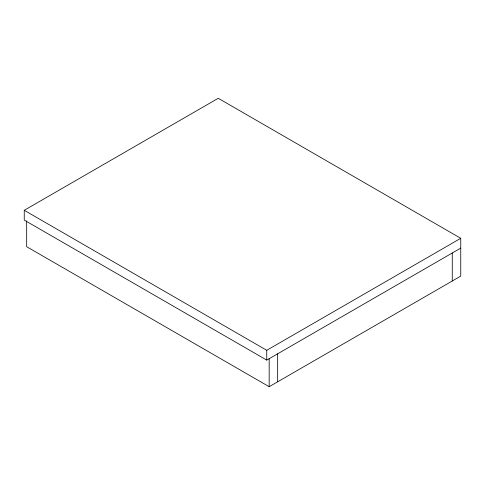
<?xml version="1.0" encoding="UTF-8"?>
<svg xmlns="http://www.w3.org/2000/svg" width="485" height="485" viewBox="0 0 485 485"><rect width="100%" height="100%" fill="white"/><g stroke="black" fill="none" stroke-linecap="round" stroke-linejoin="round"><path stroke-width="0.73" d="M460.75 248.102L266.75 360.106L24.25 220.099L24.25 210.296L218.25 98.291L460.75 238.299L460.75 276.104L269.175 386.709L26.675 246.701L26.675 220.972M24.25 210.296L266.75 350.303L460.75 238.299M452.262 253L452.262 281.003M277.662 353.808L277.662 381.804M269.175 358.706L269.175 386.709M266.75 350.303L266.75 360.106"/></g></svg>
